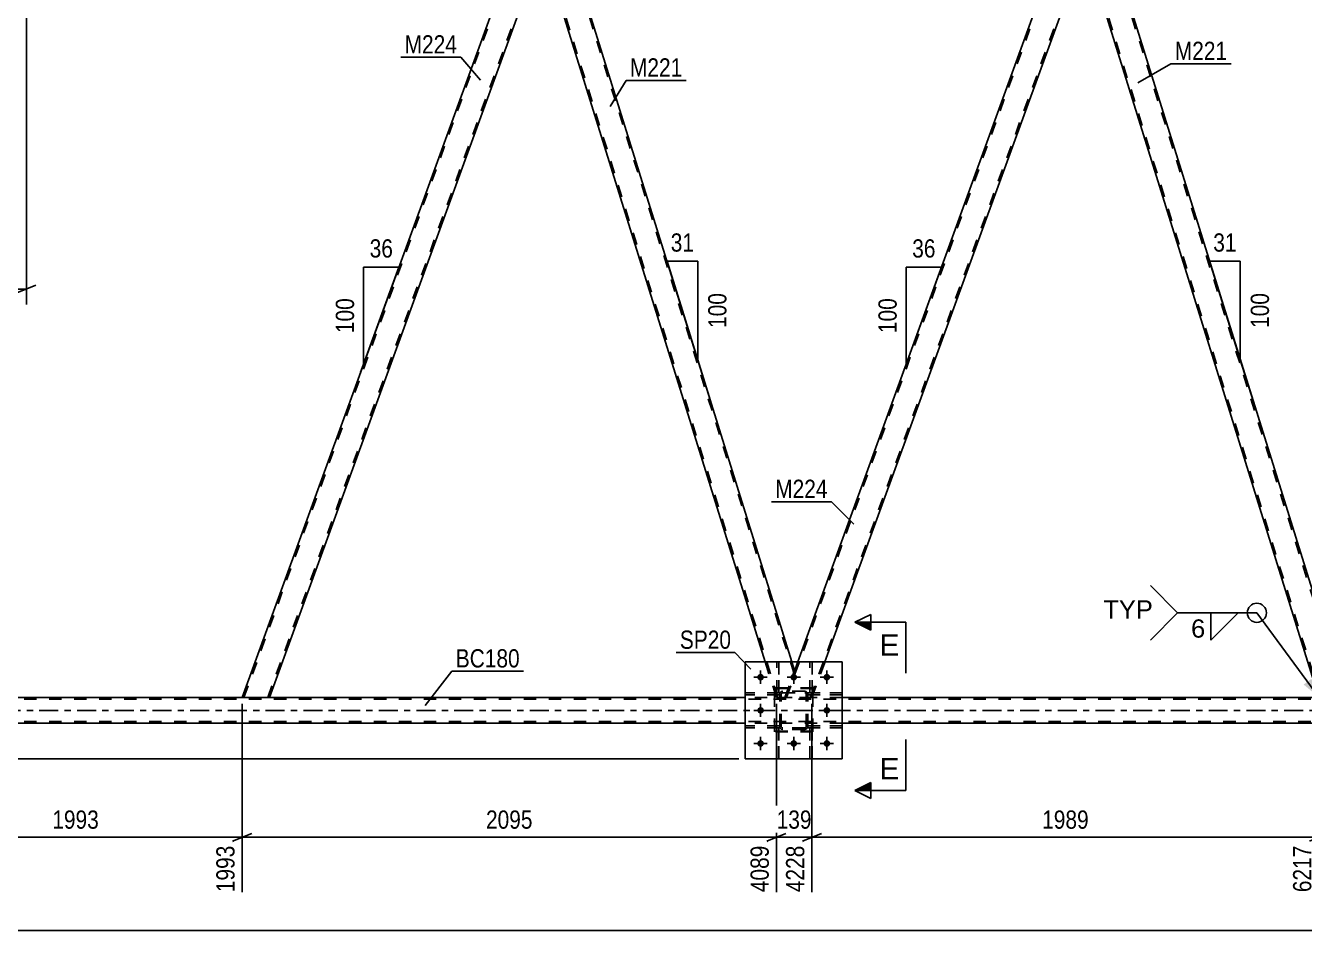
# Model space of a CAD drawing. Header units: millimetres. Extents: x 0 to 841, y 0 to 594.
# Drawn here: x 103.4 to 304.1, y 299.2 to 441.3 of the extents above; entities that cross this region are included whole.
import ezdxf

# ---------------------------------------------------------------- set-up
doc = ezdxf.new("R2010")
doc.units = ezdxf.units.MM
doc.linetypes.add('DXK_LINE_DOT2', pattern=[3.9198, 1.9599, -1.9599])
doc.linetypes.add('DXK_LINE_DOT3', pattern=[5.9187, 2.979, -0.9799, 0.9799, -0.9799])
doc.styles.add('Arial', font='ARIAL.TTF', dxfattribs={"height": 0.2})
doc.styles.add('Arial Narrow', font='ARIALN.TTF', dxfattribs={"height": 0.2})

# ---------------------------------------------------------------- blocks, each defined once
blk = doc.blocks.new('Part-318894934-3366 - 3252')
at = {"color": 2, "linetype": 'Continuous'}
for p, q in [((186.09, 457.79), (184.55, 453.54)), ((187.41, 457.79), (186.09, 457.79)), ((223.69, 341.39), (187.41, 457.79)), ((219.5, 341.39), (184.55, 453.54))]:
    blk.add_line(p, q, dxfattribs=at)
at = {"color": 7, "linetype": 'DXK_LINE_DOT2'}
for p, q in [((223.98, 339.67), (187.16, 457.79)), ((221.5, 335.79), (184.68, 453.91)), ((221.25, 335.79), (219.5, 341.39)), ((224.11, 340.04), (223.69, 341.39)), ((222.57, 335.79), (224.11, 340.04)), ((221.25, 335.79), (222.57, 335.79))]:
    blk.add_line(p, q, dxfattribs=at)
blk = doc.blocks.new('Part-318894934-3440 - 3252')
at = {"color": 2, "linetype": 'Continuous'}
for p, q in [((137.43, 335.79), (93.76, 335.79)), ((216.37, 335.79), (141.69, 335.79)), ((306.38, 335.79), (231.57, 335.79)), ((216.37, 331.79), (93.76, 331.79)), ((386.64, 331.79), (231.57, 331.79))]:
    blk.add_line(p, q, dxfattribs=at)
at = {"color": 7, "linetype": 'DXK_LINE_DOT2'}
for p, q in [((704.9, 335.55), (93.76, 335.55)), ((141.69, 335.79), (137.43, 335.79)), ((231.57, 335.79), (216.37, 335.79)), ((704.9, 332.03), (93.76, 332.03)), ((231.57, 331.79), (216.37, 331.79))]:
    blk.add_line(p, q, dxfattribs=at)
at = {"color": 7, "linetype": 'DXK_LINE_DOT3'}
blk.add_line((93.76, 333.79), (704.9, 333.79), dxfattribs=at)
blk = doc.blocks.new('Part-318894934-3403 - 3252')
at = {"color": 2, "linetype": 'Continuous'}
for p, q in [((137.43, 335.79), (181.84, 457.79)), ((186.09, 457.79), (181.84, 457.79)), ((141.69, 335.79), (184.55, 453.54)), ((141.37, 335.79), (137.43, 335.79)), ((141.65, 335.79), (141.37, 335.79)), ((141.69, 335.79), (141.65, 335.79))]:
    blk.add_line(p, q, dxfattribs=at)
at = {"color": 7, "linetype": 'DXK_LINE_DOT2'}
for p, q in [((137.69, 335.79), (182.09, 457.79)), ((141.43, 335.79), (185.84, 457.79)), ((184.55, 453.54), (186.09, 457.79)), ((141.37, 335.79), (141.54, 335.79))]:
    blk.add_line(p, q, dxfattribs=at)
blk = doc.blocks.new('Part-318894934-3468 - 3252')
at = {"color": 7, "linetype": 'DXK_LINE_DOT2'}
for p, q in [((226.84, 331.03), (226.52, 331.03)), ((226.52, 331.03), (226.52, 326.2)), ((226.52, 330.43), (226.84, 330.43)), ((226.84, 326.2), (226.84, 331.03)), ((226.52, 326.2), (226.84, 326.2))]:
    blk.add_line(p, q, dxfattribs=at)
blk = doc.blocks.new('Part-318894934-3483 - 3252')
at = {"color": 2, "linetype": 'Continuous'}
for p, q in [((221.32, 341.39), (221.32, 341.4)), ((221.64, 341.4), (221.32, 341.4)), ((221.64, 341.39), (221.64, 341.4))]:
    blk.add_line(p, q, dxfattribs=at)
at = {"color": 7, "linetype": 'DXK_LINE_DOT2'}
for p, q in [((221.32, 336.55), (221.32, 341.39)), ((221.64, 336.55), (221.64, 341.39)), ((221.32, 337.15), (221.64, 337.15)), ((221.64, 336.55), (221.32, 336.55))]:
    blk.add_line(p, q, dxfattribs=at)
blk = doc.blocks.new('Part-318894934-3484 - 3252')
at = {"color": 2, "linetype": 'Continuous'}
for p, q in [((226.52, 341.39), (226.52, 341.4)), ((226.84, 341.4), (226.52, 341.4)), ((226.84, 341.39), (226.84, 341.4))]:
    blk.add_line(p, q, dxfattribs=at)
at = {"color": 7, "linetype": 'DXK_LINE_DOT2'}
for p, q in [((226.52, 336.55), (226.52, 341.39)), ((226.84, 336.55), (226.84, 341.39)), ((226.52, 337.15), (226.84, 337.15)), ((226.84, 336.55), (226.52, 336.55))]:
    blk.add_line(p, q, dxfattribs=at)
blk = doc.blocks.new('Part-318894934-3508 - 3252')
at = {"color": 7, "linetype": 'DXK_LINE_DOT2'}
for p, q in [((221.77, 331.36), (216.37, 331.36)), ((216.37, 331.36), (216.37, 331.04)), ((221.17, 331.04), (221.17, 331.36)), ((221.77, 331.04), (221.77, 331.36)), ((221.77, 331.04), (216.37, 331.04))]:
    blk.add_line(p, q, dxfattribs=at)
blk = doc.blocks.new('Part-318894934-3516 - 3252')
at = {"color": 7, "linetype": 'DXK_LINE_DOT2'}
for p, q in [((221.77, 336.31), (221.8, 336.5)), ((221.8, 336.5), (221.77, 336.31)), ((221.77, 331.27), (221.77, 336.31)), ((222.01, 336.31), (222.02, 336.41)), ((222.01, 331.27), (222.01, 336.31)), ((222.02, 336.41), (222.08, 336.48)), ((222.06, 336.76), (222.25, 336.79)), ((222.25, 336.79), (222.06, 336.76)), ((222.08, 336.48), (222.15, 336.54)), ((222.15, 336.54), (222.25, 336.55)), ((225.69, 336.79), (222.25, 336.79)), ((222.25, 336.55), (225.69, 336.55)), ((225.69, 336.79), (225.87, 336.76)), ((225.87, 336.76), (225.69, 336.79)), ((225.69, 336.55), (225.78, 336.54)), ((225.78, 336.54), (225.86, 336.48)), ((225.86, 336.48), (225.91, 336.41)), ((225.91, 336.41), (225.93, 336.31)), ((225.93, 331.27), (225.93, 336.31)), ((226.13, 336.5), (226.17, 336.31)), ((226.17, 336.31), (226.13, 336.5)), ((226.17, 331.27), (226.17, 336.31)), ((221.8, 331.09), (221.77, 331.27)), ((221.77, 331.27), (221.8, 331.09)), ((222.02, 331.18), (222.01, 331.27)), ((222.08, 331.11), (222.02, 331.18)), ((222.15, 331.05), (222.08, 331.11)), ((225.86, 331.11), (225.78, 331.05)), ((225.91, 331.18), (225.86, 331.11)), ((225.93, 331.27), (225.91, 331.18)), ((226.17, 331.27), (226.13, 331.09)), ((226.13, 331.09), (226.17, 331.27)), ((222.25, 330.79), (222.06, 330.83)), ((222.06, 330.83), (222.25, 330.79)), ((222.25, 331.03), (222.15, 331.05)), ((225.69, 331.03), (222.25, 331.03)), ((225.69, 330.79), (222.25, 330.79)), ((225.78, 331.05), (225.69, 331.03)), ((225.87, 330.83), (225.69, 330.79)), ((225.69, 330.79), (225.87, 330.83))]:
    blk.add_line(p, q, dxfattribs=at)
at = {"color": 7, "linetype": 'DXK_LINE_DOT3'}
blk.add_line((223.97, 333.79), (223.97, 333.79), dxfattribs=at)
at = {"color": 7, "linetype": 'DXK_LINE_DOT2'}
for centre, start, end in [((222.25, 336.31), 112.5, 157.5), ((222.25, 336.31), 112.5, 157.5), ((225.69, 336.31), 22.5, 67.5), ((225.69, 336.31), 22.5, 67.5), ((222.25, 331.27), 202.5, 247.5), ((222.25, 331.27), 202.5, 247.5), ((225.69, 331.27), 292.5, 337.5), ((225.69, 331.27), 292.5, 337.5)]:
    blk.add_arc(centre, 0.48, start, end, dxfattribs=at)
blk = doc.blocks.new('Part-318894934-3517 - 3252')
at = {"color": 7, "linetype": 'DXK_LINE_DOT2'}
for p, q in [((226.97, 337.33), (220.97, 337.33)), ((220.97, 330.53), (220.97, 337.33)), ((226.97, 330.53), (226.97, 337.33)), ((226.97, 330.53), (220.97, 330.53))]:
    blk.add_line(p, q, dxfattribs=at)
blk = doc.blocks.new('Part-318894934-3707 - 3252')
at = {"color": 7, "linetype": 'DXK_LINE_DOT2'}
for p, q in [((226.52, 336.55), (226.52, 341.4)), ((226.52, 341.4), (226.84, 341.4)), ((226.84, 341.4), (226.84, 336.55)), ((226.52, 337.15), (226.84, 337.15)), ((226.84, 336.55), (226.52, 336.55))]:
    blk.add_line(p, q, dxfattribs=at)
blk = doc.blocks.new('Part-318894934-3531 - 3252')
at = {"color": 7, "linetype": 'DXK_LINE_DOT2'}
for p, q in [((221.64, 331.03), (221.32, 331.03)), ((221.32, 331.03), (221.32, 326.2)), ((221.32, 330.43), (221.64, 330.43)), ((221.64, 326.2), (221.64, 331.03)), ((221.32, 326.2), (221.64, 326.2))]:
    blk.add_line(p, q, dxfattribs=at)
blk = doc.blocks.new('Part-318894934-3534 - 3252')
at = {"color": 7, "linetype": 'DXK_LINE_DOT2'}
for p, q in [((221.77, 336.56), (216.37, 336.56)), ((216.37, 336.56), (216.37, 336.24)), ((221.77, 336.24), (216.37, 336.24)), ((221.17, 336.24), (221.17, 336.56)), ((221.77, 336.24), (221.77, 336.56))]:
    blk.add_line(p, q, dxfattribs=at)
blk = doc.blocks.new('Part-318894934-3537 - 3252')
at = {"color": 7, "linetype": 'DXK_LINE_DOT2'}
for p, q in [((231.57, 331.36), (226.17, 331.36)), ((226.17, 331.36), (226.17, 331.04)), ((226.77, 331.04), (226.77, 331.36)), ((231.57, 331.04), (231.57, 331.36)), ((226.17, 331.04), (231.57, 331.04))]:
    blk.add_line(p, q, dxfattribs=at)
blk = doc.blocks.new('Part-318894934-3540 - 3252')
at = {"color": 7, "linetype": 'DXK_LINE_DOT2'}
for p, q in [((221.32, 326.2), (221.32, 331.03)), ((221.32, 331.03), (221.64, 331.03)), ((221.32, 330.43), (221.64, 330.43)), ((221.64, 331.03), (221.64, 326.2)), ((221.64, 326.2), (221.32, 326.2))]:
    blk.add_line(p, q, dxfattribs=at)
blk = doc.blocks.new('Part-318894934-3543 - 3252')
at = {"color": 7, "linetype": 'DXK_LINE_DOT2'}
for p, q in [((226.52, 326.2), (226.52, 331.03)), ((226.52, 331.03), (226.84, 331.03)), ((226.52, 330.43), (226.84, 330.43)), ((226.84, 331.03), (226.84, 326.2)), ((226.84, 326.2), (226.52, 326.2))]:
    blk.add_line(p, q, dxfattribs=at)
blk = doc.blocks.new('Part-318894934-3546 - 3252')
at = {"color": 7, "linetype": 'DXK_LINE_DOT2'}
for p, q in [((221.32, 336.55), (221.32, 341.4)), ((221.32, 341.4), (221.64, 341.4)), ((221.64, 341.4), (221.64, 336.55)), ((221.32, 337.15), (221.64, 337.15)), ((221.64, 336.55), (221.32, 336.55))]:
    blk.add_line(p, q, dxfattribs=at)
blk = doc.blocks.new('Part-318894934-3557 - 3252')
at = {"color": 2, "linetype": 'Continuous'}
for p, q in [((271.23, 457.79), (269.68, 453.54)), ((272.54, 457.79), (271.23, 457.79)), ((309.25, 340.04), (272.54, 457.79)), ((306.38, 335.79), (269.68, 453.54)), ((307.7, 335.79), (309.25, 340.04)), ((307.7, 335.79), (306.38, 335.79))]:
    blk.add_line(p, q, dxfattribs=at)
at = {"color": 7, "linetype": 'DXK_LINE_DOT2'}
for p, q in [((309.11, 339.67), (272.29, 457.79)), ((306.63, 335.79), (269.82, 453.91))]:
    blk.add_line(p, q, dxfattribs=at)
blk = doc.blocks.new('Part-318894934-3563 - 3252')
at = {"color": 7, "linetype": 'DXK_LINE_DOT2'}
for p, q in [((216.37, 341.39), (231.57, 341.39)), ((216.37, 341.39), (216.37, 326.19)), ((231.57, 341.39), (231.57, 326.19)), ((216.37, 326.19), (231.57, 326.19))]:
    blk.add_line(p, q, dxfattribs=at)
blk = doc.blocks.new('Part-318894934-3564 - 3252')
at = {"color": 7, "linetype": 'DXK_LINE_DOT2'}
for p, q in [((221.77, 336.56), (216.37, 336.56)), ((216.37, 336.24), (216.37, 336.56)), ((221.77, 336.24), (216.37, 336.24)), ((221.17, 336.24), (221.17, 336.56)), ((221.77, 336.56), (221.77, 336.24))]:
    blk.add_line(p, q, dxfattribs=at)
blk = doc.blocks.new('Part-318894934-3570 - 3252')
at = {"color": 7, "linetype": 'DXK_LINE_DOT2'}
for p, q in [((231.57, 336.56), (226.17, 336.56)), ((226.17, 336.56), (226.17, 336.24)), ((226.17, 336.24), (231.57, 336.24)), ((226.77, 336.24), (226.77, 336.56)), ((231.57, 336.24), (231.57, 336.56))]:
    blk.add_line(p, q, dxfattribs=at)
blk = doc.blocks.new('Part-318894934-3578 - 3252')
at = {"color": 7, "linetype": 'DXK_LINE_DOT2'}
for p, q in [((226.17, 336.24), (226.17, 336.56)), ((226.17, 336.56), (231.57, 336.56)), ((231.57, 336.24), (226.17, 336.24)), ((226.77, 336.24), (226.77, 336.56)), ((231.57, 336.56), (231.57, 336.24))]:
    blk.add_line(p, q, dxfattribs=at)
blk = doc.blocks.new('Part-318894934-3579 - 3252')
at = {"color": 7, "linetype": 'DXK_LINE_DOT2'}
for p, q in [((226.97, 337.2), (220.97, 337.2)), ((220.97, 330.4), (220.97, 337.2)), ((226.97, 330.4), (226.97, 337.2)), ((226.97, 330.4), (220.97, 330.4))]:
    blk.add_line(p, q, dxfattribs=at)
blk = doc.blocks.new('Part-318894934-3580 - 3252')
at = {"color": 7, "linetype": 'DXK_LINE_DOT2'}
for p, q in [((221.77, 336.31), (221.8, 336.5)), ((221.8, 336.5), (221.77, 336.31)), ((221.77, 331.27), (221.77, 336.31)), ((222.01, 336.31), (222.02, 336.41)), ((222.01, 331.27), (222.01, 336.31)), ((222.02, 336.41), (222.08, 336.48)), ((222.06, 336.76), (222.25, 336.79)), ((222.25, 336.79), (222.06, 336.76)), ((222.08, 336.48), (222.15, 336.54)), ((222.15, 336.54), (222.25, 336.55)), ((225.69, 336.79), (222.25, 336.79)), ((222.25, 336.55), (225.69, 336.55)), ((225.69, 336.79), (225.87, 336.76)), ((225.87, 336.76), (225.69, 336.79)), ((225.69, 336.55), (225.78, 336.54)), ((225.78, 336.54), (225.86, 336.48)), ((225.86, 336.48), (225.91, 336.41)), ((225.91, 336.41), (225.93, 336.31)), ((225.93, 331.27), (225.93, 336.31)), ((226.13, 336.5), (226.17, 336.31)), ((226.17, 336.31), (226.13, 336.5)), ((226.17, 331.27), (226.17, 336.31)), ((221.8, 331.09), (221.77, 331.27)), ((221.77, 331.27), (221.8, 331.09)), ((222.02, 331.18), (222.01, 331.27)), ((222.08, 331.11), (222.02, 331.18)), ((222.15, 331.05), (222.08, 331.11)), ((225.86, 331.11), (225.78, 331.05)), ((225.91, 331.18), (225.86, 331.11)), ((225.93, 331.27), (225.91, 331.18)), ((226.17, 331.27), (226.13, 331.09)), ((226.13, 331.09), (226.17, 331.27)), ((222.25, 330.79), (222.06, 330.83)), ((222.06, 330.83), (222.25, 330.79)), ((222.25, 331.03), (222.15, 331.05)), ((225.69, 331.03), (222.25, 331.03)), ((225.69, 330.79), (222.25, 330.79)), ((225.78, 331.05), (225.69, 331.03)), ((225.87, 330.83), (225.69, 330.79)), ((225.69, 330.79), (225.87, 330.83))]:
    blk.add_line(p, q, dxfattribs=at)
at = {"color": 7, "linetype": 'DXK_LINE_DOT3'}
blk.add_line((223.97, 333.79), (223.97, 333.79), dxfattribs=at)
at = {"color": 7, "linetype": 'DXK_LINE_DOT2'}
for centre, start, end in [((222.25, 336.31), 112.5, 157.5), ((222.25, 336.31), 112.5, 157.5), ((225.69, 336.31), 22.5, 67.5), ((225.69, 336.31), 22.5, 67.5), ((222.25, 331.27), 202.5, 247.5), ((222.25, 331.27), 202.5, 247.5), ((225.69, 331.27), 292.5, 337.5), ((225.69, 331.27), 292.5, 337.5)]:
    blk.add_arc(centre, 0.48, start, end, dxfattribs=at)
blk = doc.blocks.new('Part-318894934-3583 - 3252')
at = {"color": 7, "linetype": 'DXK_LINE_DOT2'}
for p, q in [((226.17, 331.04), (226.17, 331.36)), ((226.17, 331.36), (231.57, 331.36)), ((226.77, 331.04), (226.77, 331.36)), ((231.57, 331.36), (231.57, 331.04)), ((231.57, 331.04), (226.17, 331.04))]:
    blk.add_line(p, q, dxfattribs=at)
blk = doc.blocks.new('Bolt-318894934-3593 - 3252')
at = {"color": 1, "linetype": 'Continuous'}
for p, q in [((218.77, 340.03), (218.77, 339.34)), ((223.97, 340.03), (223.97, 339.34)), ((229.17, 340.03), (229.17, 339.34)), ((217.73, 338.99), (218.42, 338.99)), ((218.77, 337.95), (218.77, 338.65)), ((219.81, 338.99), (219.11, 338.99)), ((222.93, 338.99), (223.62, 338.99)), ((223.97, 337.95), (223.97, 338.65)), ((225.01, 338.99), (224.31, 338.99)), ((228.13, 338.99), (228.82, 338.99)), ((229.17, 337.95), (229.17, 338.65)), ((230.21, 338.99), (229.51, 338.99)), ((217.73, 333.79), (218.42, 333.79)), ((218.77, 334.83), (218.77, 334.14)), ((218.77, 332.75), (218.77, 333.45)), ((219.81, 333.79), (219.11, 333.79)), ((228.13, 333.79), (228.82, 333.79)), ((229.17, 334.83), (229.17, 334.14)), ((229.17, 332.75), (229.17, 333.45)), ((230.21, 333.79), (229.51, 333.79)), ((218.77, 329.63), (218.77, 328.94)), ((223.97, 329.63), (223.97, 328.94)), ((229.17, 329.63), (229.17, 328.94)), ((217.73, 328.59), (218.42, 328.59)), ((218.77, 327.55), (218.77, 328.25)), ((219.81, 328.59), (219.11, 328.59)), ((222.93, 328.59), (223.62, 328.59)), ((223.97, 327.55), (223.97, 328.25)), ((225.01, 328.59), (224.31, 328.59)), ((228.13, 328.59), (228.82, 328.59)), ((229.17, 327.55), (229.17, 328.25)), ((230.21, 328.59), (229.51, 328.59))]:
    blk.add_line(p, q, dxfattribs=at)
blk = doc.blocks.new('Bolt-318894934-3594 - 3252')
at = {"linetype": 'Continuous'}
for points in [[(219.29, 338.99, -1), (218.25, 338.99, -1)], [(224.49, 338.99, -1), (223.45, 338.99, -1)], [(229.69, 338.99, -1), (228.65, 338.99, -1)], [(219.29, 333.79, -1), (218.25, 333.79, -1)], [(229.69, 333.79, -1), (228.65, 333.79, -1)], [(219.29, 328.59, -1), (218.25, 328.59, -1)], [(224.49, 328.59, -1), (223.45, 328.59, -1)], [(229.69, 328.59, -1), (228.65, 328.59, -1)]]:
    blk.add_hatch(color=1, dxfattribs=at).paths.add_polyline_path(points)
at = {"color": 1, "linetype": 'Continuous'}
for p, q in [((218.77, 340.03), (218.77, 337.95)), ((223.97, 340.03), (223.97, 337.95)), ((229.17, 340.03), (229.17, 337.95)), ((219.81, 338.99), (217.73, 338.99)), ((225.01, 338.99), (222.93, 338.99)), ((230.21, 338.99), (228.13, 338.99)), ((219.81, 333.79), (217.73, 333.79)), ((218.77, 334.83), (218.77, 332.75)), ((230.21, 333.79), (228.13, 333.79)), ((229.17, 334.83), (229.17, 332.75)), ((218.77, 329.63), (218.77, 327.55)), ((223.97, 329.63), (223.97, 327.55)), ((229.17, 329.63), (229.17, 327.55)), ((219.81, 328.59), (217.73, 328.59)), ((225.01, 328.59), (222.93, 328.59)), ((230.21, 328.59), (228.13, 328.59))]:
    blk.add_line(p, q, dxfattribs=at)
blk = doc.blocks.new('Part-318894934-3599 - 3252')
at = {"color": 7, "linetype": 'DXK_LINE_DOT2'}
for p, q in [((221.77, 331.36), (216.37, 331.36)), ((216.37, 331.04), (216.37, 331.36)), ((221.17, 331.04), (221.17, 331.36)), ((221.77, 331.36), (221.77, 331.04)), ((221.77, 331.04), (216.37, 331.04))]:
    blk.add_line(p, q, dxfattribs=at)
blk = doc.blocks.new('Part-318894934-3704 - 3252')
at = {"color": 7, "linetype": 'DXK_LINE_DOT2'}
for p, q in [((222.82, 335.79), (267.23, 457.79)), ((226.57, 335.79), (270.97, 457.79)), ((271.23, 457.79), (269.68, 453.54)), ((222.57, 335.79), (224.61, 341.39)), ((226.82, 335.79), (228.86, 341.39)), ((226.82, 335.79), (222.57, 335.79))]:
    blk.add_line(p, q, dxfattribs=at)
at = {"color": 2, "linetype": 'Continuous'}
for p, q in [((224.61, 341.39), (266.97, 457.79)), ((266.97, 457.79), (271.23, 457.79)), ((228.86, 341.39), (269.68, 453.54))]:
    blk.add_line(p, q, dxfattribs=at)
blk = doc.blocks.new('Part-318894934-3712 - 3252')
at = {"color": 2, "linetype": 'Continuous'}
for p, q in [((231.57, 341.39), (216.37, 341.39)), ((216.37, 341.39), (216.37, 326.19)), ((231.57, 341.39), (231.57, 326.19)), ((231.57, 326.19), (216.37, 326.19))]:
    blk.add_line(p, q, dxfattribs=at)
blk = doc.blocks.new('StraightDimension-318894934-4411 - 3252')
at = {"color": 7, "linetype": 'Continuous'}
blk.add_line((84.5, 299.25), (752.11, 299.25), dxfattribs=at)
blk = doc.blocks.new('StraightDimension-318894934-4162 - 3252')
at = {"color": 7, "linetype": 'Continuous'}
for p, q in [((137.43, 334.79), (137.43, 305.25)), ((85.14, 326.29), (85.14, 310.73)), ((86.64, 314.46), (83.64, 313.26)), ((85.14, 313.86), (137.43, 313.86)), ((135.93, 313.26), (138.93, 314.46))]:
    blk.add_line(p, q, dxfattribs=at)
at = {"color": 0}
blk.add_wipeout([(115.54, 314.61), (115.54, 318.81), (107.03, 318.81), (107.03, 314.61)], dxfattribs=at)
at = {"color": 0, "linetype": 'Continuous'}
for points in [[(84.54, 313.16), (80.34, 313.16), (80.34, 310.13), (84.54, 310.13)], [(136.83, 313.16), (132.63, 313.16), (132.63, 304.65), (136.83, 304.65)]]:
    blk.add_wipeout(points, dxfattribs=at)
at = {"color": 3, "style": 'Arial Narrow'}
blk.add_text('1993', height=2.863, dxfattribs=at).set_placement((107.63, 315.21))
at = {"color": 3, "linetype": 'Continuous', "style": 'Arial Narrow'}
for s, height, p in [('0', 2.86, (83.94, 310.73)), ('1993', 2.863, (136.23, 305.25))]:
    blk.add_text(s, height=height, rotation=90.0002, dxfattribs=at).set_placement(p)
blk = doc.blocks.new('StraightDimension-318894934-4146 - 3252')
at = {"color": 7, "linetype": 'Continuous'}
for p, q in [((103.56, 456.79), (103.56, 397.51)), ((85.14, 336.79), (85.14, 402.76)), ((86.64, 400.51), (83.64, 399.31)), ((85.14, 399.91), (103.56, 399.91)), ((102.06, 399.31), (105.06, 400.51))]:
    blk.add_line(p, q, dxfattribs=at)
at = {"color": 0}
blk.add_wipeout([(98.61, 400.66), (98.61, 404.86), (90.1, 404.86), (90.1, 400.66)], dxfattribs=at)
at = {"color": 3, "style": 'Arial Narrow'}
blk.add_text('1147', height=2.863, dxfattribs=at).set_placement((90.7, 401.26))
blk = doc.blocks.new('StraightDimension-318894934-4039 - 3252')
at = {"color": 7, "linetype": 'Continuous'}
for p, q in [((58.21, 468.62), (57.01, 471.62)), ((112.93, 470.12), (54.76, 470.12)), ((57.61, 326.19), (57.61, 470.12)), ((57.01, 327.69), (58.21, 324.69)), ((215.37, 326.19), (54.76, 326.19))]:
    blk.add_line(p, q, dxfattribs=at)
at = {"color": 0}
blk.add_wipeout([(56.86, 402.41), (52.66, 402.41), (52.66, 393.9), (56.86, 393.9)], dxfattribs=at)
at = {"color": 3, "style": 'Arial Narrow'}
blk.add_text('3598', height=2.863, rotation=90.0002, dxfattribs=at).set_placement((56.26, 394.5))
blk = doc.blocks.new('AngleDimension-318894934-3870 - 3252')
at = {"color": 7, "linetype": 'Continuous'}
for p, q in [((208.91, 404.29), (204.09, 404.29)), ((208.91, 388.82), (204.09, 404.29)), ((208.91, 388.82), (208.91, 404.29)), ((210.92, 382.36), (208.91, 388.82))]:
    blk.add_line(p, q, dxfattribs=at)
at = {"color": 0}
for points in [[(208.93, 405.19), (208.93, 409.39), (204.07, 409.39), (204.07, 405.19)], [(214.01, 399.9), (209.81, 399.9), (209.81, 393.21), (214.01, 393.21)]]:
    blk.add_wipeout(points, dxfattribs=at)
at = {"color": 3, "style": 'Arial Narrow'}
blk.add_text('31', height=2.863, dxfattribs=at).set_placement((204.67, 405.79))
blk.add_text('100', height=2.863, rotation=90.0002, dxfattribs=at).set_placement((213.41, 393.81))
blk = doc.blocks.new('AngleDimension-318894934-3884 - 3252')
at = {"color": 7, "linetype": 'Continuous'}
for p, q in [((241.62, 403.36), (247.16, 403.36)), ((241.62, 388.13), (247.16, 403.36)), ((241.62, 388.13), (241.62, 403.36)), ((241.15, 386.85), (241.62, 388.13))]:
    blk.add_line(p, q, dxfattribs=at)
at = {"color": 0}
for points in [[(246.82, 404.26), (246.82, 408.46), (241.96, 408.46), (241.96, 404.26)], [(240.72, 399.09), (236.52, 399.09), (236.52, 392.4), (240.72, 392.4)]]:
    blk.add_wipeout(points, dxfattribs=at)
at = {"color": 3, "style": 'Arial Narrow'}
blk.add_text('36', height=2.863, dxfattribs=at).set_placement((242.56, 404.86))
blk.add_text('100', height=2.863, rotation=90.0002, dxfattribs=at).set_placement((240.12, 393))
blk = doc.blocks.new('StraightDimension-318894934-4172 - 3252')
at = {"color": 7, "linetype": 'Continuous'}
for p, q in [((137.43, 334.79), (137.43, 305.25)), ((221.25, 334.79), (221.25, 305.25)), ((138.93, 314.46), (135.93, 313.26)), ((137.43, 313.86), (221.25, 313.86)), ((219.75, 313.26), (222.75, 314.46))]:
    blk.add_line(p, q, dxfattribs=at)
at = {"color": 0}
blk.add_wipeout([(183.6, 314.61), (183.6, 318.81), (175.08, 318.81), (175.08, 314.61)], dxfattribs=at)
at = {"color": 0, "linetype": 'Continuous'}
blk.add_wipeout([(220.65, 313.16), (216.45, 313.16), (216.45, 304.65), (220.65, 304.65)], dxfattribs=at)
at = {"color": 3, "style": 'Arial Narrow'}
blk.add_text('2095', height=2.863, dxfattribs=at).set_placement((175.68, 315.21))
at = {"color": 3, "linetype": 'Continuous', "style": 'Arial Narrow'}
blk.add_text('4089', height=2.863, rotation=90.0002, dxfattribs=at).set_placement((220.05, 305.25))
blk = doc.blocks.new('StraightDimension-318894934-4189 - 3252')
at = {"color": 7, "linetype": 'Continuous'}
for p, q in [((221.25, 334.79), (221.25, 305.25)), ((226.82, 334.79), (226.82, 305.25)), ((219.75, 313.26), (222.75, 314.46)), ((221.25, 313.86), (226.82, 313.86)), ((228.32, 314.46), (225.32, 313.26))]:
    blk.add_line(p, q, dxfattribs=at)
at = {"color": 0}
blk.add_wipeout([(227.38, 314.61), (227.38, 318.81), (220.69, 318.81), (220.69, 314.61)], dxfattribs=at)
at = {"color": 0, "linetype": 'Continuous'}
blk.add_wipeout([(226.22, 313.16), (222.02, 313.16), (222.02, 304.65), (226.22, 304.65)], dxfattribs=at)
at = {"color": 3, "style": 'Arial Narrow'}
blk.add_text('139', height=2.863, dxfattribs=at).set_placement((221.29, 315.21))
at = {"color": 3, "linetype": 'Continuous', "style": 'Arial Narrow'}
blk.add_text('4228', height=2.863, rotation=90.0002, dxfattribs=at).set_placement((225.62, 305.25))
blk = doc.blocks.new('StraightDimension-318894934-4208 - 3252')
at = {"color": 7, "linetype": 'Continuous'}
for p, q in [((226.82, 334.79), (226.82, 305.25)), ((306.38, 334.79), (306.38, 305.25)), ((228.32, 314.46), (225.32, 313.26)), ((226.82, 313.86), (306.38, 313.86)), ((304.88, 313.26), (307.88, 314.46))]:
    blk.add_line(p, q, dxfattribs=at)
at = {"color": 0}
blk.add_wipeout([(270.86, 314.61), (270.86, 318.81), (262.35, 318.81), (262.35, 314.61)], dxfattribs=at)
at = {"color": 0, "linetype": 'Continuous'}
blk.add_wipeout([(305.78, 313.16), (301.58, 313.16), (301.58, 304.65), (305.78, 304.65)], dxfattribs=at)
at = {"color": 3, "style": 'Arial Narrow'}
blk.add_text('1989', height=2.863, dxfattribs=at).set_placement((262.95, 315.21))
at = {"color": 3, "linetype": 'Continuous', "style": 'Arial Narrow'}
blk.add_text('6217', height=2.863, rotation=90.0002, dxfattribs=at).set_placement((305.18, 305.25))
blk = doc.blocks.new('AngleDimension-318894934-4422 - 3252')
at = {"color": 7, "linetype": 'Continuous'}
for p, q in [((294.04, 404.29), (289.22, 404.29)), ((294.04, 388.82), (289.22, 404.29)), ((294.04, 388.82), (294.04, 404.29)), ((296.06, 382.36), (294.04, 388.82))]:
    blk.add_line(p, q, dxfattribs=at)
at = {"color": 0}
for points in [[(294.06, 405.19), (294.06, 409.39), (289.2, 409.39), (289.2, 405.19)], [(299.14, 399.9), (294.94, 399.9), (294.94, 393.21), (299.14, 393.21)]]:
    blk.add_wipeout(points, dxfattribs=at)
at = {"color": 3, "style": 'Arial Narrow'}
blk.add_text('31', height=2.863, dxfattribs=at).set_placement((289.8, 405.79))
blk.add_text('100', height=2.863, rotation=90.0002, dxfattribs=at).set_placement((298.54, 393.81))
blk = doc.blocks.new('AngleDimension-318894934-4436 - 3252')
at = {"color": 7, "linetype": 'Continuous'}
for p, q in [((156.48, 403.36), (162.02, 403.36)), ((156.48, 388.13), (162.02, 403.36)), ((156.48, 388.13), (156.48, 403.36)), ((156.01, 386.85), (156.48, 388.13))]:
    blk.add_line(p, q, dxfattribs=at)
at = {"color": 0}
for points in [[(161.68, 404.26), (161.68, 408.46), (156.83, 408.46), (156.83, 404.26)], [(155.58, 399.09), (151.38, 399.09), (151.38, 392.4), (155.58, 392.4)]]:
    blk.add_wipeout(points, dxfattribs=at)
at = {"color": 3, "style": 'Arial Narrow'}
blk.add_text('36', height=2.863, dxfattribs=at).set_placement((157.43, 404.86))
blk.add_text('100', height=2.863, rotation=90.0002, dxfattribs=at).set_placement((154.98, 393))
blk = doc.blocks.new('Mark-318894934-3362 - 3252')
at = {"color": 0}
blk.add_wipeout([(206.49, 433.27), (206.49, 436.27), (198.27, 436.27), (198.27, 433.27)], dxfattribs=at)
blk.add_wipeout([(206.49, 433.27), (206.49, 436.27), (198.27, 436.27), (198.27, 433.27)], dxfattribs=at)
at = {"color": 30, "linetype": 'Continuous'}
for p, q in [((195.16, 428.55), (197.67, 432.67)), ((197.67, 432.67), (207.09, 432.67))]:
    blk.add_line(p, q, dxfattribs=at)
at = {"color": 3, "style": 'Arial Narrow'}
blk.add_text('M221', height=2.863, dxfattribs=at).set_placement((198.27, 433.27))
blk = doc.blocks.new('Mark-318894934-3399 - 3252')
at = {"color": 0}
blk.add_wipeout([(171.13, 436.89), (171.13, 439.89), (162.91, 439.89), (162.91, 436.89)], dxfattribs=at)
blk.add_wipeout([(171.13, 436.89), (171.13, 439.89), (162.91, 439.89), (162.91, 436.89)], dxfattribs=at)
at = {"color": 30, "linetype": 'Continuous'}
for p in [(162.31, 436.29), (174.83, 432.68)]:
    blk.add_line(p, (171.73, 436.29), dxfattribs=at)
at = {"color": 3, "style": 'Arial Narrow'}
blk.add_text('M224', height=2.863, dxfattribs=at).set_placement((162.91, 436.89))
blk = doc.blocks.new('Mark-318894934-3436 - 3252')
at = {"color": 0}
blk.add_wipeout([(180.99, 340.52), (180.99, 343.52), (170.94, 343.52), (170.94, 340.52)], dxfattribs=at)
blk.add_wipeout([(180.99, 340.52), (180.99, 343.52), (170.94, 343.52), (170.94, 340.52)], dxfattribs=at)
at = {"color": 30, "linetype": 'Continuous'}
for p, q in [((166.14, 334.57), (170.34, 339.92)), ((170.34, 339.92), (181.59, 339.92))]:
    blk.add_line(p, q, dxfattribs=at)
at = {"color": 3, "style": 'Arial Narrow'}
blk.add_text('BC180', height=2.863, dxfattribs=at).set_placement((170.94, 340.52))
blk = doc.blocks.new('Mark-318894934-3553 - 3252')
at = {"color": 0}
blk.add_wipeout([(291.98, 435.87), (291.98, 438.87), (283.76, 438.87), (283.76, 435.87)], dxfattribs=at)
blk.add_wipeout([(291.98, 435.87), (291.98, 438.87), (283.76, 438.87), (283.76, 435.87)], dxfattribs=at)
at = {"color": 30, "linetype": 'Continuous'}
for p, q in [((277.96, 432.27), (283.16, 435.27)), ((283.16, 435.27), (292.58, 435.27))]:
    blk.add_line(p, q, dxfattribs=at)
at = {"color": 3, "style": 'Arial Narrow'}
blk.add_text('M221', height=2.863, dxfattribs=at).set_placement((283.76, 435.87))
blk = doc.blocks.new('Mark-318894934-3700 - 3252')
at = {"color": 0}
blk.add_wipeout([(229.29, 367.13), (229.29, 370.13), (221.06, 370.13), (221.06, 367.13)], dxfattribs=at)
blk.add_wipeout([(229.29, 367.13), (229.29, 370.13), (221.06, 370.13), (221.06, 367.13)], dxfattribs=at)
at = {"color": 30, "linetype": 'Continuous'}
for p in [(220.46, 366.53), (233.42, 363)]:
    blk.add_line(p, (229.89, 366.53), dxfattribs=at)
at = {"color": 3, "style": 'Arial Narrow'}
blk.add_text('M224', height=2.863, dxfattribs=at).set_placement((221.06, 367.13))
blk = doc.blocks.new('Mark-318894934-3708 - 3252')
at = {"color": 0}
blk.add_wipeout([(214.13, 343.45), (214.13, 346.45), (206.1, 346.45), (206.1, 343.45)], dxfattribs=at)
blk.add_wipeout([(214.13, 343.45), (214.13, 346.45), (206.1, 346.45), (206.1, 343.45)], dxfattribs=at)
at = {"color": 30, "linetype": 'Continuous'}
for p in [(205.5, 342.85), (217.25, 340.27)]:
    blk.add_line(p, (214.73, 342.85), dxfattribs=at)
at = {"color": 3, "style": 'Arial Narrow'}
blk.add_text('SP20', height=2.863, dxfattribs=at).set_placement((206.1, 343.45))
blk = doc.blocks.new('SectionMark-318894934-4741 - 3252')
at = {"linetype": 'Continuous'}
for points in [[(236.05, 347.61), (236.05, 346.36), (233.55, 347.61)], [(236.05, 322.45), (236.05, 321.2), (233.55, 321.2)]]:
    blk.add_hatch(color=6, dxfattribs=at).paths.add_polyline_path(points)
at = {"color": 6, "linetype": 'Continuous'}
for p, q in [((233.55, 347.61), (236.05, 348.86)), ((241.55, 347.61), (233.55, 347.61)), ((233.55, 347.61), (236.05, 346.36)), ((236.05, 346.36), (236.05, 348.86)), ((233.55, 321.2), (236.05, 322.45)), ((241.55, 321.2), (233.55, 321.2)), ((236.05, 319.95), (233.55, 321.2)), ((236.05, 322.45), (236.05, 319.95))]:
    blk.add_line(p, q, dxfattribs=at)
at = {"color": 0, "linetype": 'Continuous'}
for points in [[(240.55, 342.36), (240.55, 345.86), (237.44, 345.86), (237.44, 342.36)], [(240.55, 322.95), (240.55, 326.45), (237.44, 326.45), (237.44, 322.95)]]:
    blk.add_wipeout(points, dxfattribs=at)
at = {"color": 6, "linetype": 'Continuous'}
for p, q in [((241.55, 347.61), (241.55, 339.61)), ((241.55, 321.2), (241.55, 329.2))]:
    blk.add_line(p, q, dxfattribs=at)
at = {"color": 3, "linetype": 'Continuous', "style": 'Arial'}
for p in [(237.44, 342.36), (237.44, 322.95)]:
    blk.add_text('E', height=3.34, dxfattribs=at).set_placement(p)
blk = doc.blocks.new('WeldMark-318894934-4763 - 3252')
at = {"linetype": 'Continuous'}
blk.add_hatch(color=30, dxfattribs=at).paths.add_polyline_path([(305.19, 338.73), (306.36, 335.86), (303.98, 337.84)])
at = {"color": 3, "linetype": 'Continuous'}
for q in [(279.93, 353.38), (279.93, 344.81)]:
    blk.add_line((284.21, 349.1), q, dxfattribs=at)
at = {"color": 30, "linetype": 'Continuous'}
blk.add_line((306.36, 335.86), (296.64, 349.1), dxfattribs=at)
at = {"color": 3, "linetype": 'Continuous'}
for start, end in [(90, 270), (270, 90)]:
    blk.add_arc((296.64, 349.1), 1.5, start, end, dxfattribs=at)
at = {"color": 0}
blk.add_wipeout([(288.74, 345), (288.74, 348.4), (286.11, 348.4), (286.11, 345)], dxfattribs=at)
at = {"color": 30, "linetype": 'Continuous'}
blk.add_line((284.21, 349.1), (296.64, 349.1), dxfattribs=at)
at = {"color": 3, "linetype": 'Continuous'}
for p, q in [((289.39, 349.1), (293.68, 349.1)), ((293.68, 349.1), (289.39, 344.81)), ((289.39, 344.81), (289.39, 349.1))]:
    blk.add_line(p, q, dxfattribs=at)
at = {"color": 3, "style": 'Arial'}
blk.add_text('6', height=2.87, dxfattribs=at).set_placement((286.31, 345.2))
at = {"color": 0, "linetype": 'Continuous'}
blk.add_wipeout([(280.31, 348.2), (280.31, 351.2), (272.54, 351.2), (272.54, 348.2)], dxfattribs=at)
blk.add_wipeout([(280.31, 348.2), (280.31, 351.2), (272.54, 351.2), (272.54, 348.2)], dxfattribs=at)
at = {"color": 3, "linetype": 'Continuous', "style": 'Arial'}
blk.add_text('TYP', height=2.865, dxfattribs=at).set_placement((272.54, 348.2))

msp = doc.modelspace()

# ---------------------------------------------------------------- block references
for name in ['Part-318894934-3403 - 3252', 'Part-318894934-3366 - 3252', 'Part-318894934-3704 - 3252', 'Part-318894934-3557 - 3252', 'Part-318894934-3563 - 3252', 'Part-318894934-3712 - 3252', 'Part-318894934-3483 - 3252', 'Part-318894934-3546 - 3252', 'Part-318894934-3484 - 3252', 'Part-318894934-3707 - 3252', 'Bolt-318894934-3593 - 3252', 'Bolt-318894934-3594 - 3252', 'Part-318894934-3517 - 3252', 'Part-318894934-3579 - 3252', 'Part-318894934-3440 - 3252', 'Part-318894934-3534 - 3252', 'Part-318894934-3564 - 3252', 'Part-318894934-3516 - 3252', 'Part-318894934-3580 - 3252', 'Part-318894934-3570 - 3252', 'Part-318894934-3578 - 3252', 'Part-318894934-3508 - 3252', 'Part-318894934-3599 - 3252', 'Part-318894934-3537 - 3252', 'Part-318894934-3583 - 3252', 'Part-318894934-3531 - 3252', 'Part-318894934-3540 - 3252', 'Part-318894934-3468 - 3252', 'Part-318894934-3543 - 3252']:
    msp.add_blockref(name, (0, 0))

# ---------------------------------------------------------------- next in the draw order: block references
msp.add_blockref('StraightDimension-318894934-4411 - 3252', (0, 0))

# ---------------------------------------------------------------- next in the draw order: block references
for name in ['StraightDimension-318894934-4146 - 3252', 'Mark-318894934-3553 - 3252', 'AngleDimension-318894934-4422 - 3252', 'AngleDimension-318894934-3884 - 3252', 'Mark-318894934-3700 - 3252', 'WeldMark-318894934-4763 - 3252', 'StraightDimension-318894934-4162 - 3252']:
    msp.add_blockref(name, (0, 0))

# ---------------------------------------------------------------- next in the draw order: block references
msp.add_blockref('StraightDimension-318894934-4039 - 3252', (0, 0))

# ---------------------------------------------------------------- next in the draw order: block references
for name in ['Mark-318894934-3399 - 3252', 'Mark-318894934-3362 - 3252', 'AngleDimension-318894934-3870 - 3252', 'AngleDimension-318894934-4436 - 3252', 'Mark-318894934-3708 - 3252', 'StraightDimension-318894934-4172 - 3252']:
    msp.add_blockref(name, (0, 0))

# ---------------------------------------------------------------- next in the draw order: block references
for name in ['Mark-318894934-3436 - 3252', 'StraightDimension-318894934-4189 - 3252']:
    msp.add_blockref(name, (0, 0))

# ---------------------------------------------------------------- next in the draw order: block references
msp.add_blockref('StraightDimension-318894934-4208 - 3252', (0, 0))

# ---------------------------------------------------------------- next in the draw order: block references
msp.add_blockref('SectionMark-318894934-4741 - 3252', (0, 0))

doc.saveas('drawing.dxf')
